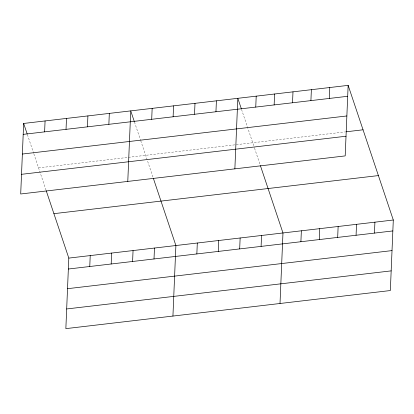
<?xml version="1.0" encoding="UTF-8"?>
<svg xmlns="http://www.w3.org/2000/svg" width="414" height="414" viewBox="0 0 414 414"><rect width="100%" height="100%" fill="white"/><g stroke="black" fill="none" stroke-linecap="round" stroke-linejoin="round"><path stroke-width="0.31" stroke-dasharray="2.07 1.55" d="M38.554 167.887L344.66 131.957M241.548 109.425L254.336 147.57M254.538 148.171L260.194 165.036M134.462 121.995L140.543 140.118M140.739 140.703L153.113 177.606M27.381 134.56L33.653 153.268M33.85 153.853L46.032 190.171"/><path stroke-width="0.62" d="M23.655 123.455L20.7 193.985L345.193 155.902L348.148 85.367L23.655 123.455L27.184 133.976M44.614 131.859L45.074 120.94M66.033 129.344L66.488 118.425M46.233 190.776L68.807 258.098L65.852 328.633L390.345 290.545L393.3 220.015L348.148 85.367M87.447 126.834L87.908 115.91M89.766 266.502L90.221 255.583M108.866 124.319L109.322 113.4M111.18 263.992L111.64 253.068M127.781 181.42L130.741 110.885L134.265 121.411M132.599 261.477L133.054 250.558M151.7 119.294L152.155 108.37M154.013 258.962L154.474 248.043M173.114 116.779L173.575 105.86M172.933 316.063L175.888 245.528L153.315 178.206M194.533 114.264L194.989 103.345M196.847 253.937L197.307 243.018M215.948 111.754L216.403 100.83M218.266 251.422L218.721 240.503M234.867 168.85L237.822 98.32L241.352 108.841M239.68 248.912L240.141 237.988M255.754 107.081L256.209 96.157M261.099 246.397L261.555 235.473M274.14 104.923L274.596 93.999M280.014 303.498L282.974 232.963L260.396 165.641M292.527 102.765L292.988 91.841M300.9 241.724L301.361 230.805M310.914 100.607L311.375 89.683M319.292 239.566L319.748 228.647M329.306 98.449L329.761 87.525M337.679 237.408L338.134 226.489M356.066 235.25L356.526 224.331M374.453 233.092L374.913 222.173M23.2 134.374L347.693 96.291M22.372 154.044L346.87 115.961M345.928 131.812L363.047 129.799M21.523 174.315L346.016 136.232M53.908 213.665L378.401 175.583M68.807 258.098L393.3 220.015M68.351 269.017L392.845 230.934M67.523 288.693L392.017 250.605M66.675 308.958L391.168 270.875"/></g></svg>
